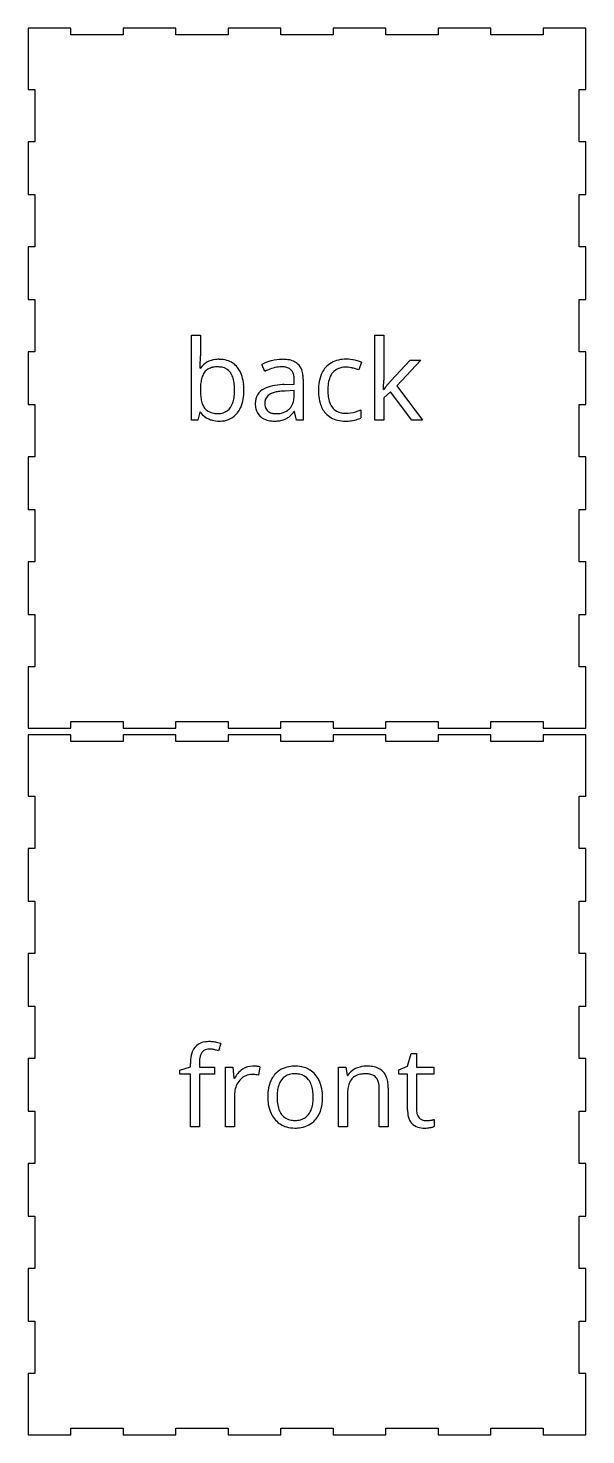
# Model space of a CAD drawing. Header units: millimetres. Extents: x 0 to 645, y 3 to 646.
# Drawn here: x 0 to 255, y 3 to 646 of the extents above; entities that cross this region are included whole.
import ezdxf

# ---------------------------------------------------------------- set-up
doc = ezdxf.new("R2010")
doc.units = ezdxf.units.MM

msp = doc.modelspace()

# ---------------------------------------------------------------- linework, layer by layer
at = {"layer": 'back_labelLayer'}
for p, q in [((74.63, 466.88), (74.63, 505.62)), ((74.63, 505.62), (78.77, 505.62)), ((78.77, 505.62), (78.77, 496.21)), ((158.53, 466.88), (158.53, 505.62)), ((158.53, 505.62), (162.61, 505.62)), ((162.61, 505.62), (162.61, 485.08)), ((78.57, 490.53), (78.77, 490.53)), ((108.18, 489.11), (106.91, 492.28)), ((152.45, 493.25), (151.18, 489.74)), ((165.87, 484.83), (174.69, 494.17)), ((179.6, 494.17), (168.54, 482.54)), ((174.69, 494.17), (179.6, 494.17)), ((117.07, 483.09), (121.7, 483.24)), ((121.7, 483.24), (121.7, 484.93)), ((125.73, 485.5), (125.73, 466.88)), ((168.54, 482.54), (180.37, 466.88)), ((121.6, 480.3), (117.46, 480.12)), ((121.6, 477.83), (121.6, 480.3)), ((162.41, 480.85), (162.61, 480.85)), ((165.73, 479.77), (162.61, 477.09)), ((162.61, 477.09), (162.61, 466.88)), ((175.36, 466.88), (165.73, 479.77)), ((78.47, 470.39), (77.6, 466.88)), ((78.77, 470.39), (78.47, 470.39)), ((121.85, 470.76), (121.65, 470.76)), ((122.67, 466.88), (121.85, 470.76)), ((152.05, 471.46), (152.05, 467.8)), ((77.6, 466.88), (74.63, 466.88)), ((125.73, 466.88), (122.67, 466.88)), ((162.61, 466.88), (158.53, 466.88)), ((180.37, 466.88), (175.36, 466.88))]:
    msp.add_line(p, q, dxfattribs=at)
for centre, radius, start, end in [((-7.42, 496.14), 86.19, 358.11232, 0.04843), ((27.11, 494.61), 51.62, 355.47157, 355.65279), ((16.57, 495.33), 62.19, 355.72387, 358.12589), ((86.48, 485.16), 9.4, 95.18351, 145.1109), ((86.31, 484.5), 7.08, 143.33824, 161.25599), ((84.99, 485.37), 5.5, 120.14029, 142.4249), ((85.79, 483.88), 7.19, 100.44694, 119.67007), ((86.65, 479.54), 11.62, 89.57314, 100.73243), ((87.3, 480.5), 14.12, 89.87433, 96.81454), ((86.8, 481.59), 9.56, 78.67813, 90.37496), ((87.46, 481.98), 12.63, 74.23933, 90.56238), ((87.61, 485.04), 6.03, 35.54084, 79.80112), ((88.29, 485.05), 9.46, 38.56313, 74.06704), ((86.14, 483.38), 12.18, 16.47093, 38.40753), ((115.95, 475.5), 19.06, 106.35686, 118.33499), ((120.3, 464.22), 27.68, 112.21222, 115.96411), ((117.58, 471.07), 20.32, 103.62266, 112.432), ((116.76, 472.99), 21.69, 104.5162, 106.54899), ((116.17, 475.47), 19.14, 90.07144, 104.65211), ((116, 477.75), 13.46, 90.44846, 103.76655), ((115.93, 480.99), 10.21, 83.65066, 90.17532), ((116.24, 477.16), 17.46, 81.56797, 90.32491), ((116.35, 484.42), 6.76, 70.57163, 83.99287), ((117.23, 486.83), 4.2, 42.72955, 71.03803), ((117.25, 483.73), 10.81, 68.22734, 81.74943), ((116.86, 486.62), 4.61, 20.40941, 41.44795), ((118.66, 487.23), 7.04, 47.86833, 68.29341), ((118.89, 487.69), 6.55, 19.2331, 46.67412), ((115.09, 486.27), 10.6, 6.3379, 19.68154), ((144.58, 483.4), 11.4, 138.655, 152.68536), ((144.02, 483.81), 10.7, 101.49129, 138.31339), ((144.47, 483.99), 6.93, 114.42657, 161.66328), ((145.13, 481.84), 9.17, 88.7194, 112.56676), ((145.31, 478.44), 16.23, 89.58919, 102.17878), ((145.33, 481.84), 9.16, 87.67498, 89.97487), ((145.41, 476.01), 18.65, 77.77025, 89.94753), ((145.18, 479.16), 11.85, 81.691, 87.50791), ((144.44, 473.99), 17.08, 77.29989, 81.73453), ((143.42, 469.21), 21.96, 74.78018, 77.44974), ((144.39, 472.65), 18.39, 68.32944, 74.88312), ((145.06, 474.06), 20.63, 74.67968, 77.95785), ((146.97, 480.97), 13.47, 70.09456, 74.73861), ((148.78, 485.95), 8.17, 63.5034, 70.18614), ((149.64, 487.75), 6.17, 62.92825, 63.18779), ((101.04, 481.06), 22.26, 171.06678, 177.84569), ((91.83, 482.54), 12.93, 160.89263, 171.23343), ((86.93, 484.56), 6.86, 32.70345, 35.52417), ((85.08, 483.5), 8.99, 15.77794, 32.01513), ((79.16, 481.75), 15.16, 6.16486, 16.03965), ((69.96, 480.7), 24.42, 359.76808, 6.30952), ((79.95, 481.43), 18.67, 5.13385, 16.79734), ((72.13, 480.6), 26.53, 359.87793, 5.40936), ((114.57, 468.14), 14.63, 101.35682, 117.07986), ((117.45, 454.7), 28.38, 92.46963, 101.70649), ((118.28, 442.73), 40.38, 91.71646, 92.90956), ((114.32, 485.65), 7.33, 7.82726, 20.60417), ((109.82, 484.99), 11.87, 359.69332, 8.00358), ((109.47, 485.56), 16.27, 359.80268, 6.65835), ((155.54, 480.49), 22.81, 169.89784, 180.36889), ((147.6, 481.96), 14.73, 153.08752, 170.10513), ((159.85, 480.46), 22.84, 174.53098, 180.15494), ((150.95, 481.46), 13.88, 160.14184, 175.13682), ((28.24, 490.25), 134.5, 356.03292, 356.64427), ((81.56, 487.14), 81.09, 356.6325, 357.49103), ((113.63, 485.73), 48.99, 357.50416, 358.3307), ((135.07, 485.13), 27.55, 358.27391, 359.89278), ((195.62, 456.66), 40.93, 140.43312, 142.33655), ((212.6, 442.68), 62.93, 139.2799, 140.47033), ((232.24, 425.79), 88.82, 138.34176, 139.28772), ((110.61, 480.57), 31.85, 177.61766, 180.04253), ((106.1, 480.44), 27.33, 179.77627, 185.70752), ((95.32, 479.33), 16.5, 185.59249, 194.20507), ((79.05, 479.51), 15.27, 343.41713, 353.63691), ((70.69, 480.51), 23.69, 353.49348, 0.22055), ((82.88, 478.97), 15.67, 335.83059, 350.82548), ((74.43, 480.4), 24.24, 350.65628, 0.33803), ((110.99, 474.71), 7.15, 115.49046, 182.35681), ((112.62, 474.81), 4.41, 120.97341, 172.41798), ((113.69, 473.19), 6.35, 113.58867, 121.68049), ((115.22, 469.53), 10.32, 102.79955, 113.2433), ((117.08, 461.63), 18.43, 96.35454, 102.99533), ((118.45, 449.79), 30.35, 91.85647, 96.44783), ((111.1, 477.74), 10.5, 346.91776, 0.28247), ((108.45, 477.83), 13.15, 359.81789, 0.00011), ((157.72, 480.32), 25, 179.93885, 183.98151), ((150.99, 479.73), 18.24, 183.59137, 196.35396), ((157.03, 480.29), 20.02, 179.70413, 188.07436), ((149.82, 479.24), 12.73, 187.93152, 200.38854), ((-7.32, 492.65), 170.14, 356.02044, 356.05533), ((182.59, 466.71), 24.47, 142.32336, 144.70755), ((86.21, 475.71), 9.16, 215.58502, 245.83617), ((88.42, 477.54), 9.37, 193.94304, 208.02184), ((85.63, 476.12), 6.23, 208.55366, 217.56053), ((85.4, 476.02), 6, 218.16905, 253.80471), ((86.51, 479.45), 9.6, 253.13825, 266.8483), ((86.82, 483.13), 13.29, 266.37756, 270.05106), ((86.92, 478.08), 8.24, 269.3869, 285.86306), ((88.01, 476.2), 9.79, 274.06401, 321.4081), ((87.53, 475.87), 5.94, 286.01629, 326.84973), ((84.58, 477.82), 9.49, 326.71051, 343.66617), ((86.59, 477.36), 11.62, 321.31615, 335.54362), ((114.24, 474.34), 10.4, 179.54572, 192.69493), ((110.74, 473.47), 6.79, 192.08277, 227.45207), ((114.7, 474.39), 6.53, 171.2122, 180.20582), ((114.08, 474.32), 5.91, 179.52658, 192.77872), ((112.08, 473.84), 3.85, 192.32644, 222.05799), ((111.94, 473.75), 3.68, 222.58053, 229.25463), ((112.44, 474.4), 4.5, 229.78369, 254.27244), ((113.11, 476.62), 6.83, 253.93967, 266.45338), ((113.32, 479.09), 9.3, 266.07831, 270.05903), ((113.41, 481.17), 11.38, 269.5792, 282.04137), ((114.24, 477.49), 7.61, 281.71209, 306.4594), ((114.61, 476.88), 6.9, 306.98813, 313.85592), ((114.57, 476.87), 6.92, 314.18919, 347.42699), ((108.2, 481.38), 17.14, 314.74451, 321.70719), ((144.98, 477.89), 11.96, 196.01666, 221.13492), ((143.79, 477.01), 10.48, 221.79763, 256.80205), ((145.92, 477.79), 8.57, 200.41834, 216.63927), ((144.29, 476.63), 6.57, 216.96953, 261.3103), ((145.01, 479.99), 10, 260.13595, 270.26922), ((144.98, 487.29), 17.3, 270.26585, 286.28914), ((143.92, 491.22), 21.37, 286.04607, 292.36539), ((86.9, 477.33), 10.91, 245.98016, 255.54558), ((87.26, 478.92), 12.54, 255.77553, 270.31855), ((87.35, 480.4), 14.02, 269.92258, 275.54816), ((110.93, 473.74), 7.12, 227.76893, 237.80502), ((111.54, 474.85), 8.38, 238.32732, 258.91837), ((112.42, 479.06), 12.69, 258.67197, 270.40475), ((112.52, 484.98), 18.6, 269.95392, 273.14909), ((112.83, 480.44), 14.05, 272.9335, 281.41392), ((113.74, 476.01), 9.53, 281.29795, 293.73138), ((114.43, 474.22), 7.62, 294.39326, 304.73716), ((112.41, 477.1), 11.13, 304.84856, 314.85308), ((145.02, 481.83), 15.45, 256.42438, 270.48898), ((145.17, 489.05), 22.67, 269.9655, 272.86429), ((145.52, 483.73), 17.34, 272.59805, 282.18784), ((146.73, 478.28), 11.76, 282.03442, 296.94545)]:
    msp.add_arc(centre, radius, start, end, dxfattribs=at)
at = {"layer": 'back_outsideCutPath'}
for p, q in [((0, 646), (0, 618)), ((19.5, 646), (0, 646)), ((19.5, 643), (19.5, 646)), ((43.5, 643), (19.5, 643)), ((67.5, 646), (43.5, 646)), ((43.5, 646), (43.5, 643)), ((67.5, 643), (67.5, 646)), ((91.5, 643), (67.5, 643)), ((115.5, 646), (91.5, 646)), ((91.5, 646), (91.5, 643)), ((115.5, 643), (115.5, 646)), ((139.5, 643), (115.5, 643)), ((163.5, 646), (139.5, 646)), ((139.5, 646), (139.5, 643)), ((163.5, 643), (163.5, 646)), ((187.5, 643), (163.5, 643)), ((211.5, 646), (187.5, 646)), ((187.5, 646), (187.5, 643)), ((211.5, 643), (211.5, 646)), ((235.5, 643), (211.5, 643)), ((255, 646), (235.5, 646)), ((235.5, 646), (235.5, 643)), ((255, 618), (255, 646)), ((0, 618), (3, 618)), ((3, 618), (3, 594)), ((252, 594), (252, 618)), ((252, 618), (255, 618)), ((3, 594), (0, 594)), ((0, 594), (0, 570)), ((255, 594), (252, 594)), ((255, 570), (255, 594)), ((0, 570), (3, 570)), ((3, 570), (3, 546)), ((252, 546), (252, 570)), ((252, 570), (255, 570)), ((3, 546), (0, 546)), ((0, 546), (0, 522)), ((255, 546), (252, 546)), ((255, 522), (255, 546)), ((0, 522), (3, 522)), ((3, 522), (3, 498)), ((252, 498), (252, 522)), ((252, 522), (255, 522)), ((3, 498), (0, 498)), ((0, 498), (0, 474)), ((255, 498), (252, 498)), ((255, 474), (255, 498)), ((0, 474), (3, 474)), ((3, 474), (3, 450)), ((252, 450), (252, 474)), ((252, 474), (255, 474)), ((3, 450), (0, 450)), ((0, 450), (0, 426)), ((255, 450), (252, 450)), ((255, 426), (255, 450)), ((0, 426), (3, 426)), ((3, 426), (3, 402)), ((252, 402), (252, 426)), ((252, 426), (255, 426)), ((3, 402), (0, 402)), ((0, 402), (0, 378)), ((255, 402), (252, 402)), ((255, 378), (255, 402)), ((0, 378), (3, 378)), ((3, 378), (3, 354)), ((252, 354), (252, 378)), ((252, 378), (255, 378)), ((3, 354), (0, 354)), ((0, 354), (0, 326)), ((255, 354), (252, 354)), ((255, 326), (255, 354)), ((19.5, 326), (19.5, 329)), ((19.5, 329), (43.5, 329)), ((43.5, 329), (43.5, 326)), ((67.5, 326), (67.5, 329)), ((67.5, 329), (91.5, 329)), ((91.5, 329), (91.5, 326)), ((115.5, 326), (115.5, 329)), ((115.5, 329), (139.5, 329)), ((139.5, 329), (139.5, 326)), ((163.5, 326), (163.5, 329)), ((163.5, 329), (187.5, 329)), ((187.5, 329), (187.5, 326)), ((211.5, 326), (211.5, 329)), ((211.5, 329), (235.5, 329)), ((235.5, 329), (235.5, 326)), ((0, 326), (19.5, 326)), ((43.5, 326), (67.5, 326)), ((91.5, 326), (115.5, 326)), ((139.5, 326), (163.5, 326)), ((187.5, 326), (211.5, 326)), ((235.5, 326), (255, 326))]:
    msp.add_line(p, q, dxfattribs=at)
at = {"layer": 'front_labelLayer'}
for p, q in [((88.04, 181.89), (86.97, 178.58)), ((173.46, 171.53), (175.2, 177.36)), ((175.2, 177.36), (177.59, 177.36)), ((177.59, 177.36), (177.59, 171.03)), ((69.29, 169.69), (74.17, 171.18)), ((69.29, 167.82), (69.29, 169.69)), ((74.17, 167.82), (69.29, 167.82)), ((74.17, 171.18), (74.17, 172.7)), ((74.17, 143.74), (74.17, 167.82)), ((78.31, 172.8), (78.31, 171.03)), ((78.31, 171.03), (85.25, 171.03)), ((85.25, 167.82), (78.31, 167.82)), ((78.31, 167.82), (78.31, 143.74)), ((85.25, 171.03), (85.25, 167.82)), ((90.23, 143.74), (90.23, 171.03)), ((90.23, 171.03), (93.65, 171.03)), ((93.65, 171.03), (94.12, 165.98)), ((105.95, 171.23), (105.37, 167.4)), ((141.86, 143.74), (141.86, 171.03)), ((141.86, 171.03), (145.22, 171.03)), ((145.22, 171.03), (145.89, 167.3)), ((145.89, 167.3), (146.09, 167.3)), ((169.55, 169.81), (173.46, 171.53)), ((169.55, 167.82), (169.55, 169.81)), ((173.46, 167.82), (169.55, 167.82)), ((173.46, 151.58), (173.46, 167.82)), ((177.59, 171.03), (185.51, 171.03)), ((185.51, 167.82), (177.59, 167.82)), ((177.59, 167.82), (177.59, 151.76)), ((185.51, 171.03), (185.51, 167.82)), ((94.12, 165.98), (94.32, 165.98)), ((160.53, 143.74), (160.53, 161.39)), ((164.67, 161.54), (164.67, 143.74)), ((94.37, 158.38), (94.37, 143.74)), ((145.99, 158.06), (145.99, 143.74)), ((78.31, 143.74), (74.17, 143.74)), ((94.37, 143.74), (90.23, 143.74)), ((145.99, 143.74), (141.86, 143.74)), ((164.67, 143.74), (160.53, 143.74)), ((185.71, 147.15), (185.71, 143.99))]:
    msp.add_line(p, q, dxfattribs=at)
for centre, radius, start, end in [((83.05, 174.73), 8.67, 141.74338, 168.23221), ((81.76, 175.4), 7.25, 98.25515, 139.62033), ((82.89, 170.2), 12.56, 89.66969, 99.93143), ((82.89, 169.45), 13.31, 81.56409, 89.70175), ((81.96, 162.92), 19.91, 75.974, 81.65648), ((80.35, 156.26), 26.76, 73.29638, 76.0946), ((90.92, 172.89), 16.75, 167.5776, 180.65867), ((92.48, 173.04), 14.17, 171.65278, 178.43836), ((86.82, 173.89), 8.45, 161.84376, 171.78469), ((83.35, 175.05), 4.78, 145.06887, 162.18017), ((82.33, 175.71), 3.58, 102.76774, 144.33803), ((82.84, 173.77), 5.57, 89.48592, 103.41973), ((82.86, 170.46), 8.89, 83.07608, 89.79268), ((82.31, 166.1), 13.29, 76.51834, 83.02169), ((80.76, 159.49), 20.07, 71.96132, 76.59183), ((97.82, 172.81), 19.52, 178.19732, 180.02317), ((106.48, 159.12), 13.96, 139.41394, 150.60328), ((103.98, 161.27), 10.66, 124.23215, 139.4161), ((102.34, 160.61), 7.16, 89.63354, 137.08808), ((102.64, 163.29), 8.24, 89.67966, 124.44057), ((102.38, 158.07), 9.7, 87.34367, 89.96596), ((102.73, 152.55), 18.98, 84.99229, 90.12811), ((102.21, 155.08), 12.69, 81.58844, 87.19165), ((101.41, 149.61), 18.22, 77.4454, 81.63602), ((103.18, 157.66), 13.85, 78.4892, 85.02659), ((121.38, 160.19), 11.42, 138.17594, 150.22874), ((120.99, 160.49), 10.93, 99.17594, 137.98327), ((121.09, 161.33), 6.58, 103.46852, 142.31189), ((122.06, 155.47), 16.06, 89.73263, 100.07598), ((121.92, 158.18), 9.84, 89.4806, 103.8805), ((122.07, 157.59), 10.43, 79.34534, 90.31749), ((122.27, 157.64), 13.89, 73.52228, 90.56923), ((122.86, 161.13), 6.8, 37.95777, 80.40062), ((123.09, 160.6), 10.82, 41.14457, 73.21338), ((121.53, 159.26), 12.87, 13.50143, 41.07034), ((153.16, 162.82), 8.37, 116.94429, 147.65257), ((154.03, 161.36), 10.06, 115.80717, 117.60679), ((153.28, 160.15), 7.79, 100.11764, 118.16026), ((154.48, 160.32), 11.19, 94.32267, 115.54544), ((154.17, 155.51), 12.51, 89.59331, 100.37178), ((154.75, 157.99), 13.54, 89.95789, 94.71088), ((154.29, 157.06), 10.96, 84.01978, 90.15107), ((154.86, 155.21), 16.32, 80.55854, 90.35382), ((154.7, 160.59), 7.41, 71.0828, 84.36911), ((155.63, 163.17), 4.66, 43.3791, 71.5386), ((155.88, 161.12), 10.33, 65.10942, 80.76382), ((157.07, 163.76), 7.43, 46.55844, 64.87824), ((157.16, 164.03), 7.16, 19.38488, 45.59971), ((103.84, 158.88), 9.44, 138.95757, 174.54223), ((104.1, 158.63), 9.8, 135.62091, 138.83775), ((131, 157.56), 21.46, 169.2443, 180.38808), ((123.71, 159), 14.03, 150.71115, 169.46954), ((127.76, 158.51), 13.88, 162.06532, 173.16749), ((122.7, 160.2), 8.55, 142.90257, 162.37497), ((121.46, 160.14), 8.51, 20.0257, 37.43505), ((117.25, 158.6), 12.99, 7.74399, 20.06902), ((115.52, 157.69), 19.08, 1.12772, 13.88), ((165.53, 158.38), 19.53, 171.17658, 178.32177), ((157.86, 159.62), 11.77, 159.95344, 171.38011), ((153.17, 161.37), 6.76, 140.15192, 160.31463), ((152.39, 161.89), 5.83, 118.54393, 139.19269), ((155.38, 163.06), 4.92, 22.70246, 42.34194), ((153.18, 162.15), 7.3, 8.49314, 22.65799), ((148.85, 161.46), 11.69, 359.67142, 8.68773), ((153.02, 162.48), 11.59, 6.96336, 19.83634), ((146.63, 161.62), 18.04, 359.76315, 7.21156), ((106.91, 158.4), 12.55, 173.69075, 180.08828), ((130.21, 157.33), 20.68, 179.77447, 189.09328), ((135.66, 157.5), 21.84, 173.00862, 180.24638), ((134.75, 157.3), 20.93, 179.70597, 187.91608), ((127.07, 156.2), 13.18, 187.76393, 200.09768), ((116.05, 156.43), 14.22, 342.36157, 353.75376), ((109.7, 157.52), 20.63, 359.70756, 7.89727), ((108.55, 157.33), 21.77, 353.5363, 0.20141), ((113.26, 157.27), 21.35, 349.17619, 0.38626), ((110.35, 157.41), 24.26, 359.99192, 1.54199), ((172.47, 158.07), 26.48, 178.08104, 180.02367), ((124.9, 156.43), 15.29, 188.91025, 205.31714), ((123.32, 155.77), 13.59, 205.65604, 208.44613), ((121.28, 154.52), 11.19, 207.79471, 238.67579), ((122.84, 154.65), 8.67, 200.08459, 216.91316), ((121.3, 153.55), 6.78, 217.30096, 261.70991), ((122.91, 153.48), 6.68, 284.56623, 322.63338), ((121.13, 154.77), 8.87, 323.00893, 342.63905), ((122.66, 154.68), 11.53, 318.14398, 329.75662), ((120.45, 155.83), 14.02, 330.25071, 349.41165), ((186.45, 151.44), 12.99, 179.3551, 192.84776), ((179.93, 149.67), 6.25, 190.38177, 253.87724), ((185.91, 151.71), 8.32, 179.64165, 189.7506), ((182.98, 151.18), 5.34, 189.54794, 205.78737), ((181.77, 150.62), 4.01, 206.12945, 221.40838), ((181.63, 150.52), 3.84, 221.59492, 262.35052), ((121.42, 154.81), 11.51, 238.81156, 253.24284), ((121.86, 156.51), 13.27, 253.5437, 270.41825), ((122.01, 156.97), 10.27, 260.50331, 270.24767), ((122.03, 159.29), 16.05, 269.75029, 279.80332), ((122.15, 156.3), 9.6, 269.44816, 284.72557), ((123.06, 154.36), 11.02, 278.89592, 317.99791), ((181.21, 154.04), 10.8, 253.7848, 270.88525), ((181.96, 152.18), 5.53, 261.32661, 270.1913), ((181.38, 153.84), 10.6, 270.00323, 270.76042), ((181.32, 156.13), 12.89, 270.89326, 275.54839), ((182, 160.23), 13.58, 269.88035, 278.30282), ((180.84, 161.13), 17.92, 275.52605, 279.29393), ((181.26, 158.71), 15.46, 279.18626, 280.11436), ((182.13, 159.17), 12.51, 278.41549, 279.00818), ((181.95, 154.95), 11.63, 280.00701, 283.37352), ((180.61, 168.9), 22.36, 278.95897, 280.51042), ((182.99, 150.63), 7.19, 283.3069, 288.11982), ((182.06, 161.11), 14.44, 280.48477, 282.62682), ((183.33, 155.46), 8.64, 282.58768, 285.57946), ((183.97, 147.66), 4.07, 287.98881, 295.30484), ((183.97, 153.11), 6.21, 285.72374, 286.25628)]:
    msp.add_arc(centre, radius, start, end, dxfattribs=at)
at = {"layer": 'front_outsideCutPath'}
for p, q in [((0, 323), (0, 295)), ((19.5, 323), (0, 323)), ((19.5, 320), (19.5, 323)), ((67.5, 323), (43.5, 323)), ((43.5, 323), (43.5, 320)), ((67.5, 320), (67.5, 323)), ((115.5, 323), (91.5, 323)), ((91.5, 323), (91.5, 320)), ((115.5, 320), (115.5, 323)), ((163.5, 323), (139.5, 323)), ((139.5, 323), (139.5, 320)), ((163.5, 320), (163.5, 323)), ((211.5, 323), (187.5, 323)), ((187.5, 323), (187.5, 320)), ((211.5, 320), (211.5, 323)), ((255, 323), (235.5, 323)), ((235.5, 323), (235.5, 320)), ((255, 295), (255, 323)), ((43.5, 320), (19.5, 320)), ((91.5, 320), (67.5, 320)), ((139.5, 320), (115.5, 320)), ((187.5, 320), (163.5, 320)), ((235.5, 320), (211.5, 320)), ((0, 295), (3, 295)), ((3, 295), (3, 271)), ((252, 271), (252, 295)), ((252, 295), (255, 295)), ((3, 271), (0, 271)), ((0, 271), (0, 247)), ((255, 271), (252, 271)), ((255, 247), (255, 271)), ((0, 247), (3, 247)), ((3, 247), (3, 223)), ((252, 223), (252, 247)), ((252, 247), (255, 247)), ((3, 223), (0, 223)), ((0, 223), (0, 199)), ((255, 223), (252, 223)), ((255, 199), (255, 223)), ((0, 199), (3, 199)), ((3, 199), (3, 175)), ((252, 175), (252, 199)), ((252, 199), (255, 199)), ((3, 175), (0, 175)), ((0, 175), (0, 151)), ((255, 175), (252, 175)), ((255, 151), (255, 175)), ((0, 151), (3, 151)), ((3, 151), (3, 127)), ((252, 127), (252, 151)), ((252, 151), (255, 151)), ((3, 127), (0, 127)), ((0, 127), (0, 103)), ((255, 127), (252, 127)), ((255, 103), (255, 127)), ((0, 103), (3, 103)), ((3, 103), (3, 79)), ((252, 79), (252, 103)), ((252, 103), (255, 103)), ((3, 79), (0, 79)), ((0, 79), (0, 55)), ((255, 79), (252, 79)), ((255, 55), (255, 79)), ((0, 55), (3, 55)), ((3, 55), (3, 31)), ((252, 31), (252, 55)), ((252, 55), (255, 55)), ((3, 31), (0, 31)), ((0, 31), (0, 3)), ((255, 31), (252, 31)), ((255, 3), (255, 31)), ((0, 3), (19.5, 3)), ((19.5, 3), (19.5, 6)), ((19.5, 6), (43.5, 6)), ((43.5, 6), (43.5, 3)), ((43.5, 3), (67.5, 3)), ((67.5, 3), (67.5, 6)), ((67.5, 6), (91.5, 6)), ((91.5, 6), (91.5, 3)), ((91.5, 3), (115.5, 3)), ((115.5, 3), (115.5, 6)), ((115.5, 6), (139.5, 6)), ((139.5, 6), (139.5, 3)), ((139.5, 3), (163.5, 3)), ((163.5, 3), (163.5, 6)), ((163.5, 6), (187.5, 6)), ((187.5, 6), (187.5, 3)), ((187.5, 3), (211.5, 3)), ((211.5, 3), (211.5, 6)), ((211.5, 6), (235.5, 6)), ((235.5, 6), (235.5, 3)), ((235.5, 3), (255, 3))]:
    msp.add_line(p, q, dxfattribs=at)

doc.saveas('drawing.dxf')
